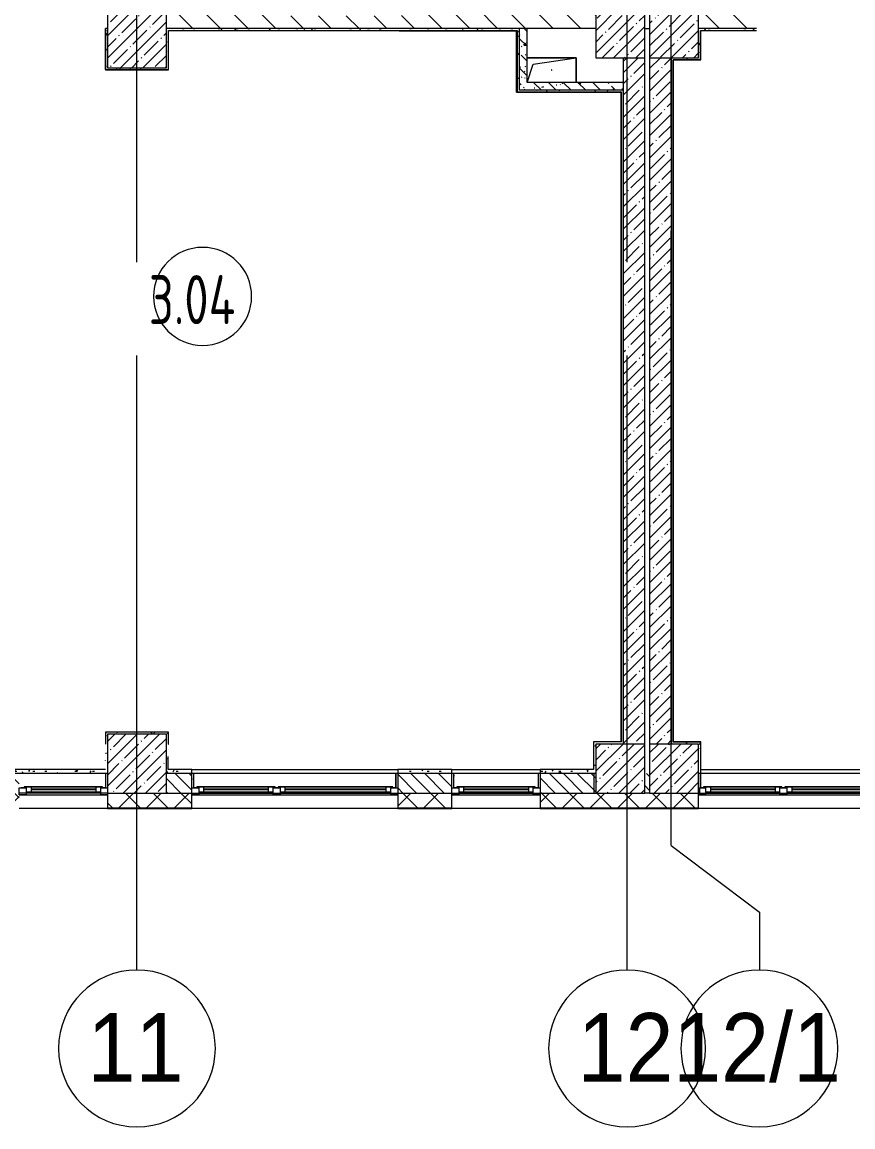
# Model space of a CAD drawing. Header units: millimetres. Extents: x -625 to 415037, y -3642 to 102118.
# Drawn here: x 321365 to 329841, y -3506 to 7765 of the extents above; entities that cross this region are included whole.
import ezdxf

# ---------------------------------------------------------------- set-up
doc = ezdxf.new("R2010")
doc.units = ezdxf.units.MM
doc.linetypes.add('Осевая', pattern=[6350, 1270, -952.5, 3175, -952.5])
for name, color, linetype, lineweight in [('A-AREA-IDEN', 7, 'Continuous', 9), ('A-GENM', 7, 'Continuous', 9), ('A-GLAZ', 7, 'Continuous', 9), ('A-GLAZ-1', 7, 'Continuous', 5), ('A-WALL', 7, 'Continuous', 5), ('I-WALL', 7, 'Continuous', 5), ('S-COLS', 7, 'Continuous', 9), ('S-COLS-1', 7, 'Continuous', 5), ('Оси', 7, 'Continuous', 9), ('Оси-1', 7, 'Continuous', 20), ('Оси-2', 7, 'Осевая', 9)]:
    doc.layers.add(name, color=color, linetype=linetype, lineweight=lineweight)
doc.layers.add('A-AREA-PATT-3', color=7, linetype='Continuous', lineweight=5, true_color=0xe6fae8, transparency=1)
doc.layers.add('A-WALL-1', color=9, linetype='Continuous', lineweight=5, true_color=0x808080)
doc.layers.add('A-WALL-FNSH-1', color=9, linetype='Continuous', lineweight=5, true_color=0x808080)
doc.styles.add('Arial', font='arial.ttf', dxfattribs={"width": 0.9, "height": 700})
doc.styles.add('СПДС', font='ГОСТ тип А.ttf', dxfattribs={"width": 0.9})
pattern_1 = [(45, (289227.4, 1e-08), (-114.04925, 114.04925), []), (45, (289341.45, 1e-08), (-114.04925, 114.04925), [201.612, -40.322, 6.706, -33.617])]
pattern_2 = [(135, (289227.4, 1e-08), (-150.8683, -150.8683), [213.36, -35.56, 7.112, -35.56]), (135, (289227.4, 150.77), (-150.8683, -150.8683), []), (50, (289227.4, 1e-08), (255.0577, -22.3145), [26.67, -293.37]), (355, (289227.4, 1e-08), (-49.3404, 267.4791), [21.336, -234.696]), (100.451, (289248.66, -1.86), (205.7195, 245.1636), [22.666, -249.326]), (46.184, (289227.4, 71.12), (379.511, -58.86), [40.005, -440.055]), (96.636, (289259.03, 66.2), (332.3634, 346.399), [33.999, -373.989]), (351.184, (289227.4, 71.12), (332.367, 346.3953), [32.004, -352.044]), (21, (289262.96, 53.34), (212.2602, -143.1711), [26.67, -293.37]), (326, (289262.96, 53.34), (86.5224, 257.8632), [21.336, -234.696]), (71.451, (289280.65, 41.4), (298.784, 114.6901), [22.666, -249.326]), (37.5, (289227.4, 1e-08), (4.32385, 118.3775), [6.706, -225.146, 6.706, -231.546, -235.585]), (37.5, (289227.4, 1e-08), (4.32385, 118.3775), [-470.103, 6.706, -228.879]), (7.5, (289227.4, 1e-08), (93.5476, 140.2533), [6.706, -129.134, 6.706, -219.812, -89.789]), (7.5, (289227.4, 1e-08), (93.5476, 140.2533), [-362.356, 6.706, -83.083]), (327.5, (289148.1, 1e-08), (189.82734, -8.02019), [6.706, -82.194, 6.706, -270.662, -368.046]), (327.5, (289148.1, 1e-08), (189.82734, -8.02019), [-366.268, 6.706, -361.34]), (317.5, (289112.54, 1e-08), (207.38114, 35.59764), [6.706, -108.864, 6.706, -177.495, -261.366]), (317.5, (289112.54, 1e-08), (207.38114, 35.59764), [-299.771, 6.706, -254.66])]
pattern_3 = [(0, (289227.4, 1e-08), (243.84, 60.96), [20.117, -162.763, 20.117, -162.763, -975.36]), (0, (289227.4, 1e-08), (243.84, 60.96), [-365.76, 20.117, -345.643, 20.117, -162.763, -426.72]), (0, (289227.4, 1e-08), (243.84, 60.96), [-914.4, 20.117, -101.803, 20.117, -284.683]), (120, (289318.84, 30.48), (-174.71291, 180.691634), [20.117, -162.763, 20.117, -162.763, -975.36]), (120, (289318.84, 30.48), (-174.71291, 180.691634), [-365.76, 20.117, -345.643, 20.117, -162.763, -426.72]), (120, (289318.84, 30.48), (-174.71291, 180.691634), [-914.4, 20.117, -101.803, 20.117, -284.683]), (240, (289349.32, 152.4), (-69.12709, -241.651634), [20.117, -162.763, 20.117, -162.763, -975.36]), (240, (289349.32, 152.4), (-69.12709, -241.651634), [-365.76, 20.117, -345.643, 20.117, -162.763, -426.72]), (240, (289349.32, 152.4), (-69.12709, -241.651634), [-914.4, 20.117, -101.803, 20.117, -284.683])]

# ---------------------------------------------------------------- blocks, each defined once
blk = doc.blocks.new('BSC_Колонна _Прямоугольная - 500х500-23286270-Объем проектирования 3 этажа')
at = {"layer": 'S-COLS-1'}
h = blk.add_hatch(dxfattribs=at)
h.set_pattern_fill('FP_4', color=256, style=0, pattern_type=2)
h.set_pattern_definition([(45, (-38790, -7650), (-114.04925, 114.04925), []), (45, (-38675.95, -7650), (-114.04925, 114.04925), [201.613, -40.323, 6.706, -33.617])])
h.paths.add_polyline_path([(-30, -250), (250, -249), (250, 250), (-250, 250), (-250, -250), (-44, -250)])
for p, q in [((250, 250), (-250, 250)), ((-250, 250), (-250, -250)), ((250, -250), (250, 250)), ((-250, -250), (250, -250))]:
    blk.add_line(p, q, dxfattribs=at)
blk = doc.blocks.new('BSC_Колонна _Прямоугольная - 500х500-V518-Объем проектирования 3 этажа')
at = {"layer": 'S-COLS-1'}
h = blk.add_hatch(dxfattribs=at)
h.set_pattern_fill('FP_11', color=256, style=0, pattern_type=2)
h.set_pattern_definition([(45, (-38790, -150), (-114.04925, 114.04925), []), (45, (-38675.95, -150), (-114.04925, 114.04925), [201.613, -40.323, 6.706, -33.617])])
h.paths.add_polyline_path([(202, -250), (250, -250), (250, 250), (-250, 250), (-250, -250), (0, -250)])
for p, q in [((250, 250), (-250, 250)), ((-250, 250), (-250, -250)), ((250, -250), (250, 250)), ((-250, -250), (250, -250))]:
    blk.add_line(p, q, dxfattribs=at)
blk = doc.blocks.new('BSC_Колонна _Прямоугольная - 600х600-V535-Объем проектирования 3 этажа')
at = {"layer": 'S-COLS-1'}
h = blk.add_hatch(dxfattribs=at)
h.set_pattern_fill('FP_65', color=256, style=0, pattern_type=2)
h.set_pattern_definition([(45, (-33310, -7600), (-114.04925, 114.04925), []), (45, (-33195.95, -7600), (-114.04925, 114.04925), [201.613, -40.323, 6.706, -33.617])])
h.paths.add_polyline_path([(41, -300), (300, -300), (300, 300), (-300, 300), (-300, -300)])
for p, q in [((300, 300), (-300, 300)), ((-300, 300), (-300, -300)), ((300, -300), (300, 300)), ((-300, -300), (300, -300))]:
    blk.add_line(p, q, dxfattribs=at)
blk = doc.blocks.new('BSC_Колонна _Прямоугольная - 600х600-V536-Объем проектирования 3 этажа')
at = {"layer": 'S-COLS-1'}
h = blk.add_hatch(dxfattribs=at)
h.set_pattern_fill('FP_66', color=256, style=0, pattern_type=2)
h.set_pattern_definition([(45, (-33310, -200), (-114.04925, 114.04925), []), (45, (-33195.95, -200), (-114.04925, 114.04925), [201.613, -40.323, 6.706, -33.617])])
h.paths.add_polyline_path([(41, -300), (300, -300), (300, 300), (-300, 300), (-300, -300)])
for p, q in [((300, 300), (-300, 300)), ((-300, 300), (-300, -300)), ((300, -300), (300, 300)), ((-300, -300), (300, -300))]:
    blk.add_line(p, q, dxfattribs=at)
blk = doc.blocks.new('120_Окно_СКБ_2Ст - 120_Окно_СКБ_2Ст 2100х2400 _мал створка справа_-22446225-Объем проектирования 3 этажа')
at = {"layer": 'A-GLAZ'}
for p, q in [((-1050, -127), (-1050, -57)), ((-1050, -57), (-980, -57)), ((-980, -57), (-980, -127)), ((150, -87), (-980, -87)), ((-980, -87), (-980, -127)), ((-930, -137), (-930, -87)), ((100, -137), (100, -87)), ((150, -127), (150, -57)), ((150, -57), (220, -57)), ((150, -127), (150, -87)), ((220, -57), (220, -127)), ((980, -87), (220, -87)), ((220, -87), (220, -127)), ((270, -137), (270, -87)), ((930, -137), (930, -87)), ((980, -127), (980, -57)), ((980, -57), (1050, -57)), ((980, -127), (980, -87)), ((1050, -57), (1050, -127)), ((-980, -127), (-1050, -127)), ((-980, -127), (-1000, -127)), ((-1000, -127), (-1000, -137)), ((-1000, -137), (170, -137)), ((170, -137), (-1000, -137)), ((220, -127), (150, -127)), ((170, -127), (150, -127)), ((170, -137), (170, -127)), ((220, -127), (200, -127)), ((200, -127), (200, -137)), ((200, -137), (1000, -137)), ((1000, -137), (200, -137)), ((1050, -127), (980, -127)), ((1000, -127), (980, -127)), ((1000, -137), (1000, -127))]:
    blk.add_line(p, q, dxfattribs=at)
at = {"layer": 'A-GLAZ-1'}
for p, q in [((1050, -57), (-1050, -57)), ((-930, -107), (100, -107)), ((270, -107), (930, -107)), ((-1030, -127), (-1000, -127)), ((100, -117), (-930, -117)), ((170, -127), (200, -127)), ((930, -117), (270, -117)), ((1000, -127), (1030, -127))]:
    blk.add_line(p, q, dxfattribs=at)
blk = doc.blocks.new('120_Окно_СКБ_1Ст - 120_Окно_СКБ_1Ст 900х2500_h_-22445987-Объем проектирования 3 этажа')
at = {"layer": 'A-GLAZ'}
for p, q in [((-450, -127), (-450, -57)), ((-450, -57), (-380, -57)), ((-380, -57), (-380, -127)), ((380, -87), (-380, -87)), ((-380, -87), (-380, -127)), ((-330, -137), (-330, -87)), ((330, -137), (330, -87)), ((380, -127), (380, -57)), ((380, -57), (450, -57)), ((380, -127), (380, -87)), ((450, -57), (450, -127)), ((-380, -127), (-450, -127)), ((-380, -127), (-400, -127)), ((-400, -127), (-400, -137)), ((-400, -137), (400, -137)), ((400, -137), (-400, -137)), ((450, -127), (380, -127)), ((400, -127), (380, -127)), ((400, -137), (400, -127))]:
    blk.add_line(p, q, dxfattribs=at)
at = {"layer": 'A-GLAZ-1'}
for p, q in [((450, -57), (-450, -57)), ((-330, -107), (330, -107)), ((-430, -127), (-400, -127)), ((330, -117), (-330, -117)), ((400, -127), (430, -127))]:
    blk.add_line(p, q, dxfattribs=at)
blk = doc.blocks.new('120_Окно_СКБ_2Ст - 120_Окно_СКБ_2Ст 2100х2400 _мал створка справа_-V539-Объем проектирования 3 этажа')
at = {"layer": 'A-GLAZ'}
for p, q in [((-1050, -127), (-1050, -57)), ((-1050, -57), (-980, -57)), ((-980, -57), (-980, -127)), ((150, -87), (-980, -87)), ((-980, -87), (-980, -127)), ((-930, -137), (-930, -87)), ((100, -137), (100, -87)), ((150, -127), (150, -57)), ((150, -57), (220, -57)), ((150, -127), (150, -87)), ((220, -57), (220, -127)), ((980, -87), (220, -87)), ((220, -87), (220, -127)), ((270, -137), (270, -87)), ((930, -137), (930, -87)), ((980, -127), (980, -57)), ((980, -57), (1050, -57)), ((980, -127), (980, -87)), ((1050, -57), (1050, -127)), ((-980, -127), (-1050, -127)), ((-980, -127), (-1000, -127)), ((-1000, -127), (-1000, -137)), ((-1000, -137), (170, -137)), ((170, -137), (-1000, -137)), ((220, -127), (150, -127)), ((170, -127), (150, -127)), ((170, -137), (170, -127)), ((220, -127), (200, -127)), ((200, -127), (200, -137)), ((200, -137), (1000, -137)), ((1000, -137), (200, -137)), ((1050, -127), (980, -127)), ((1000, -127), (980, -127)), ((1000, -137), (1000, -127))]:
    blk.add_line(p, q, dxfattribs=at)
at = {"layer": 'A-GLAZ-1'}
for p, q in [((1050, -57), (-1050, -57)), ((-930, -107), (100, -107)), ((270, -107), (930, -107)), ((-1030, -127), (-1000, -127)), ((100, -117), (-930, -117)), ((170, -127), (200, -127)), ((930, -117), (270, -117)), ((1000, -127), (1030, -127))]:
    blk.add_line(p, q, dxfattribs=at)
blk = doc.blocks.new('BSC_Колонна _Прямоугольная - 500х500-V566-Объем проектирования 3 этажа')
at = {"layer": 'S-COLS-1'}
h = blk.add_hatch(dxfattribs=at)
h.set_pattern_fill('FP_112', color=256, style=0, pattern_type=2)
h.set_pattern_definition([(45, (-38240, -150), (-114.04925, 114.04925), []), (45, (-38125.95, -150), (-114.04925, 114.04925), [201.613, -40.323, 6.706, -33.617])])
h.paths.add_polyline_path([(250, -250), (250, 250), (-250, 250), (-250, -250), (240, -250)])
for p, q in [((250, 250), (-250, 250)), ((-250, 250), (-250, -250)), ((250, -250), (250, 250)), ((-250, -250), (250, -250))]:
    blk.add_line(p, q, dxfattribs=at)
blk = doc.blocks.new('BSC_Колонна _Прямоугольная - 500х500-V567-Объем проектирования 3 этажа')
at = {"layer": 'S-COLS-1'}
h = blk.add_hatch(dxfattribs=at)
h.set_pattern_fill('FP_113', color=256, style=0, pattern_type=2)
h.set_pattern_definition([(45, (-38240, -7650), (-114.04925, 114.04925), []), (45, (-38125.95, -7650), (-114.04925, 114.04925), [201.613, -40.323, 6.706, -33.617])])
h.paths.add_polyline_path([(15, -250), (250, -250), (250, 250), (-250, 250), (-250, -250)])
for p, q in [((250, 250), (-250, 250)), ((-250, 250), (-250, -250)), ((250, -250), (250, 250)), ((-250, -250), (250, -250))]:
    blk.add_line(p, q, dxfattribs=at)
blk = doc.blocks.new('GM_Отверстие прямоугольное _в плите_ - Отверстие-V622-Объем проектирования 3 этажа')
at = {"layer": 'A-GENM'}
for p, q in [((-250, 125), (250, 125)), ((250, 125), (-250, 125)), ((-187, 62), (250, 125)), ((250, 125), (250, -125)), ((250, -125), (250, 125)), ((-250, -125), (-187, 62))]:
    blk.add_line(p, q, dxfattribs=at)
for start, end in [(360, 180), (180, 360)]:
    blk.add_arc((0, 0), 2.5, start, end, dxfattribs=at)
blk = doc.blocks.new('Ось сетки - D8-29747960-Объем проектирования 3 этажа')
at = {"layer": 'Оси-1'}
for start, end in [(360, 180), (180, 360)]:
    blk.add_arc((0, 0), 4, start, end, dxfattribs=at)
blk = doc.blocks.new('Марка_Помещения - Номер-25198446-Объем проектирования 3 этажа')
at = {"layer": 'A-AREA-IDEN'}
for start, end in [(360, 180), (180, 360)]:
    blk.add_arc((0, 0), 2.5, start, end, dxfattribs=at)

msp = doc.modelspace()

# ---------------------------------------------------------------- hatches: boundary and pattern name
at = {"layer": 'A-AREA-PATT-3'}
msp.add_hatch(color=256, dxfattribs=at).paths.add_polyline_path([(326409, 7050), (326413, 7050), (326413, 7676), (325213, 7676), (325213, 7672), (326409, 7672), (326409, 7051)])
at = {"layer": 'A-WALL'}
h = msp.add_hatch(dxfattribs=at)
h.set_pattern_fill('FP_2', color=256, style=0, pattern_type=2)
h.set_pattern_definition([(135, (289227.4, 1e-08), (-70.71068, -70.71068), [])])
h.paths.add_polyline_path([(354546, -100), (354637, -100), (354637, 100), (354387, 100), (354387, -100), (354528, -100)])
h.paths.add_polyline_path([(341887, -100), (341887, 100), (341637, 100), (341637, -100), (341887, -100)])
h.paths.add_polyline_path([(340237, -100), (340237, 100), (339487, 100), (339487, -100), (339983, -100)])
h.paths.add_polyline_path([(343987, -100), (344737, -100), (344737, 100), (343987, 100)])
h.paths.add_polyline_path([(352937, -100), (353487, -100), (353487, 100), (352937, 100)])
h.paths.add_polyline_path([(350837, -100), (350837, 100), (350637, 100), (350637, -100)])
h.paths.add_polyline_path([(330987, -100), (330987, 100), (330367, 100), (330367, -100)])
h.paths.add_polyline_path([(332137, -100), (332137, 100), (331887, 100), (331887, -100)])
h.paths.add_polyline_path([(347037, -100), (347037, 100), (346137, 100), (346137, -100), (346510, -100)])
h.paths.add_polyline_path([(332637, -100), (333537, -100), (333537, 100), (332637, 100), (332637, 95)])
h.paths.add_polyline_path([(337137, -100), (337387, -100), (337387, 100), (337137, 100)])
h.paths.add_polyline_path([(327767, -100), (327767, 100), (327717, 100), (327717, -100)])
h.paths.add_polyline_path([(327217, -100), (327217, 100), (326650, 100), (326650, -100), (326930, -100)])
h.paths.add_polyline_path([(325197, -100), (325750, -100), (325750, 100), (325197, 100), (325197, -48)])
h.paths.add_polyline_path([(315637, -100), (315637, 100), (315387, 100), (315387, -100)])
h.paths.add_polyline_path([(308587, -100), (309937, -100), (309937, 100), (308587, 100), (308587, -14)])
h.paths.add_polyline_path([(311737, -100), (311937, -100), (311937, 100), (311737, 100), (311737, -92)])
h.paths.add_polyline_path([(319037, -100), (319210, -100), (319210, 100), (319037, 100), (319037, -70)])
h.paths.add_polyline_path([(320110, -100), (321337, -100), (321337, 100), (320110, 100), (320110, -46)])
h.paths.add_polyline_path([(323097, -100), (323097, 100), (322837, 100), (322837, -100), (322857, -100)])
h.paths.add_polyline_path([(314787, -100), (314787, 100), (314037, 100), (314037, -100)])
h.paths.add_polyline_path([(311137, -100), (311137, 100), (310837, 100), (310837, -100)])
h.paths.add_polyline_path([(304087, -100), (304837, -100), (304837, 100), (304087, 100)])
h.paths.add_polyline_path([(305887, -100), (305887, 100), (305737, 100), (305737, -100)])
h.paths.add_polyline_path([(299587, -100), (300337, -100), (300337, 100), (299587, 100)])
h.paths.add_polyline_path([(301367, -100), (301387, -100), (301387, 100), (301237, 100), (301237, -100)])
h.paths.add_polyline_path([(296472, -100), (296887, -100), (296887, 100), (296057, 100), (296057, -100)])
h = msp.add_hatch(dxfattribs=at)
h.set_pattern_fill('FP_24', color=256, style=0, pattern_type=2)
h.set_pattern_definition([(45, (289227.4, 1e-08), (-141.42136, 141.42136), []), (135, (289227.4, 1e-08), (-141.42136, -141.42136), [])])
h.paths.add_polyline_path([(343987, -250), (344737, -250), (344737, -100), (343987, -100), (343987, -118)])
h.paths.add_polyline_path([(345854, -250), (345854, -100), (345637, -100), (345637, -250)])
h.paths.add_polyline_path([(336720, -250), (337387, -250), (337387, -100), (336637, -100), (336637, -250)])
h.paths.add_polyline_path([(339487, -250), (340237, -250), (340237, -100), (339487, -100), (339487, -118)])
h.paths.add_polyline_path([(341137, -250), (341887, -250), (341887, -100), (341137, -100)])
h.paths.add_polyline_path([(332637, -250), (333537, -250), (333537, -100), (331887, -100), (331887, -250), (332369, -250)])
h.paths.add_polyline_path([(327497, -250), (328267, -250), (328267, -100), (326650, -100), (326650, -250), (327217, -250)])
h.paths.add_polyline_path([(330367, -250), (330987, -250), (330987, -100), (330367, -100), (330367, -118)])
h.paths.add_polyline_path([(322837, -250), (323097, -250), (323097, -100), (322237, -100), (322237, -250), (322579, -250)])
h.paths.add_polyline_path([(325298, -250), (325750, -250), (325750, -100), (325197, -100), (325197, -250)])
h.paths.add_polyline_path([(320110, -250), (321337, -250), (321337, -100), (320110, -100)])
h.paths.add_polyline_path([(319210, -250), (319210, -100), (318437, -100), (318437, -250), (319037, -250)])
h.paths.add_polyline_path([(311701, -250), (311937, -250), (311937, -100), (310837, -100), (310837, -250), (311137, -250)])
h.paths.add_polyline_path([(314037, -250), (315637, -250), (315637, -100), (314037, -100), (314037, -149)])
h.paths.add_polyline_path([(305737, -250), (306487, -250), (306487, -100), (305737, -100)])
h.paths.add_polyline_path([(309937, -250), (309937, -100), (308587, -100), (308587, -250)])
h.paths.add_polyline_path([(299735, -250), (300337, -250), (300337, -100), (299587, -100), (299587, -250)])
h.paths.add_polyline_path([(301387, -250), (301987, -250), (301987, -100), (301237, -100), (301237, -250)])
h.paths.add_polyline_path([(304837, -250), (304837, -100), (304087, -100), (304087, -250)])
h.paths.add_polyline_path([(296472, -250), (297487, -250), (297487, -100), (296057, -100), (296057, -250)])
h.paths.add_polyline_path([(289324, -250), (292957, -250), (292957, -100), (288967, -100), (288967, -250), (289117, -250)])
at = {"layer": 'I-WALL'}
h = msp.add_hatch(dxfattribs=at)
h.set_pattern_fill('FP_23', color=256, style=0, pattern_type=2)
h.set_pattern_definition([(135, (289227.4, 1e-08), (-141.4214, -141.4214), [])])
h.paths.add_polyline_path([(331357, 7700), (332137, 7700), (332137, 7900), (331357, 7900)])
h.paths.add_polyline_path([(325842, 7700), (327217, 7700), (327217, 7900), (325237, 7900), (325237, 7830), (324037, 7830), (324037, 7900), (322837, 7900), (322837, 7700), (325237, 7700)])
h.paths.add_polyline_path([(328287, 7700), (328857, 7700), (328857, 7900), (328267, 7900), (328267, 7700), (328277, 7700)])
h.paths.add_polyline_path([(327717, 7700), (327767, 7700), (327767, 7900), (327717, 7900)])
h.paths.add_polyline_path([(319037, 7700), (319737, 7700), (319737, 7900), (319037, 7900), (319037, 7752)])
h = msp.add_hatch(dxfattribs=at)
h.set_pattern_fill('FP_191', color=256, style=0, pattern_type=2)
h.set_pattern_definition(pattern_3)
h.paths.add_polyline_path([(322236, 7300), (322237, 7300), (322237, 7700), (322217, 7700), (322217, 7300)])
h = msp.add_hatch(dxfattribs=at)
h.set_pattern_fill('FP_191', color=256, style=0, pattern_type=2)
h.set_pattern_definition(pattern_3)
h.paths.add_polyline_path([(326331, 7680), (326417, 7680), (326417, 7700), (322837, 7700), (322837, 7680), (326309, 7680)])
h = msp.add_hatch(dxfattribs=at)
h.set_pattern_fill('FP_191', color=256, style=0, pattern_type=2)
h.set_pattern_definition(pattern_3)
h.paths.add_polyline_path([(322857, 7280), (322857, 7679), (322837, 7679), (322837, 7280)])
h = msp.add_hatch(dxfattribs=at)
h.set_pattern_fill('FP_191', color=256, style=0, pattern_type=2)
h.set_pattern_definition(pattern_3)
h.paths.add_polyline_path([(326417, 7070), (326437, 7070), (326437, 7700), (326417, 7700), (326417, 7150)])
h = msp.add_hatch(dxfattribs=at)
h.set_pattern_fill('FP_41', color=256, style=0, pattern_type=2)
h.set_pattern_definition(pattern_2)
h.paths.add_polyline_path([(326437, 7150), (326517, 7150), (326517, 7700), (326437, 7699), (326437, 7280)])
h = msp.add_hatch(dxfattribs=at)
h.set_pattern_fill('FP_191', color=256, style=0, pattern_type=2)
h.set_pattern_definition(pattern_3)
h.paths.add_polyline_path([(328287, 7380), (328287, 7700), (328267, 7700), (328267, 7380), (328277, 7380)])
h = msp.add_hatch(dxfattribs=at)
h.set_pattern_fill('FP_191', color=256, style=0, pattern_type=2)
h.set_pattern_definition(pattern_3)
h.paths.add_polyline_path([(332117, 7680), (332117, 7700), (331357, 7700), (331357, 7680), (332107, 7680)])
h.paths.add_polyline_path([(328295, 7680), (328857, 7680), (328857, 7700), (328287, 7700), (328288, 7680)])
h = msp.add_hatch(dxfattribs=at)
h.set_pattern_fill('FP_1', color=256, style=0, pattern_type=2)
h.set_pattern_definition(pattern_1)
h.paths.add_polyline_path([(327707, 400), (327717, 400), (327717, 7400), (327497, 7400), (327497, 400), (327511, 400)])
h = msp.add_hatch(dxfattribs=at)
h.set_pattern_fill('FP_1', color=256, style=0, pattern_type=2)
h.set_pattern_definition(pattern_1)
h.paths.add_polyline_path([(327809, 400), (327987, 400), (327987, 7400), (327767, 7400), (327767, 400), (327776, 400)])
h = msp.add_hatch(dxfattribs=at)
h.set_pattern_fill('FP_191', color=256, style=0, pattern_type=2)
h.set_pattern_definition(pattern_3)
h.paths.add_polyline_path([(327987, 7400), (327987, 7380), (328007, 7380), (327997, 7390)])
h.paths.add_polyline_path([(328266, 7380), (328267, 7380), (328267, 7400), (327987, 7400), (328008, 7380), (328018, 7380)])
h = msp.add_hatch(dxfattribs=at)
h.set_pattern_fill('FP_191', color=256, style=0, pattern_type=2)
h.set_pattern_definition(pattern_3)
h.paths.add_polyline_path([(327995, 400), (328007, 400), (328007, 420), (327994, 400)])
h.paths.add_polyline_path([(327987, 400), (327994, 400), (328007, 421), (328007, 7380), (327987, 7380), (327987, 923)])
h = msp.add_hatch(dxfattribs=at)
h.set_pattern_fill('FP_191', color=256, style=0, pattern_type=2)
h.set_pattern_definition(pattern_3)
h.paths.add_polyline_path([(322837, 7280), (322837, 7300), (322217, 7300), (322217, 7280), (322579, 7280)])
h = msp.add_hatch(dxfattribs=at)
h.set_pattern_fill('FP_41', color=256, style=0, pattern_type=2)
h.set_pattern_definition(pattern_2)
h.paths.add_polyline_path([(327017, 7070), (327497, 7070), (327497, 7150), (326437, 7150), (326437, 7070), (326930, 7070)])
h = msp.add_hatch(dxfattribs=at)
h.set_pattern_fill('FP_191', color=256, style=0, pattern_type=2)
h.set_pattern_definition(pattern_3)
h.paths.add_polyline_path([(327472, 7050), (327476, 7050), (327476, 7070), (326417, 7070), (326417, 7050), (327217, 7050)])
h = msp.add_hatch(dxfattribs=at)
h.set_pattern_fill('FP_191', color=256, style=0, pattern_type=2)
h.set_pattern_definition(pattern_3)
h.paths.add_polyline_path([(327497, 420), (327497, 7070), (327477, 7070), (327477, 421), (327482, 421)])
h = msp.add_hatch(dxfattribs=at)
h.set_pattern_fill('FP_191', color=256, style=0, pattern_type=2)
h.set_pattern_definition(pattern_3)
h.paths.add_polyline_path([(322237, 140), (322237, 520), (322217, 520), (322217, 141), (322233, 140)])
h = msp.add_hatch(dxfattribs=at)
h.set_pattern_fill('FP_191', color=256, style=0, pattern_type=2)
h.set_pattern_definition(pattern_3)
h.paths.add_polyline_path([(322237, 500), (322857, 500), (322857, 520), (322237, 520)])
h = msp.add_hatch(dxfattribs=at)
h.set_pattern_fill('FP_191', color=256, style=0, pattern_type=2)
h.set_pattern_definition(pattern_3)
h.paths.add_polyline_path([(322857, 100), (322857, 140), (322837, 100)])
h.paths.add_polyline_path([(322837, 100), (322857, 141), (322857, 500), (322837, 500), (322837, 113)])
h = msp.add_hatch(dxfattribs=at)
h.set_pattern_fill('FP_191', color=256, style=0, pattern_type=2)
h.set_pattern_definition(pattern_3)
h.paths.add_polyline_path([(327201, 100), (327217, 100), (327217, 420), (327197, 420), (327199, 120), (327201, 101)])
h.paths.add_polyline_path([(327197, 100), (327201, 101), (327197, 120)])
h = msp.add_hatch(dxfattribs=at)
h.set_pattern_fill('FP_191', color=256, style=0, pattern_type=2)
h.set_pattern_definition(pattern_3)
h.paths.add_polyline_path([(328007, 400), (328287, 400), (328287, 420), (328007, 420)])
h = msp.add_hatch(dxfattribs=at)
h.set_pattern_fill('FP_191', color=256, style=0, pattern_type=2)
h.set_pattern_definition(pattern_3)
h.paths.add_polyline_path([(328267, 100), (328287, 141), (328287, 400), (328267, 400), (328267, 120)])
h.paths.add_polyline_path([(328277, 100), (328287, 100), (328287, 140), (328267, 100)])
h = msp.add_hatch(dxfattribs=at)
h.set_pattern_fill('FP_191', color=256, style=0, pattern_type=2)
h.set_pattern_definition(pattern_3)
h.paths.add_polyline_path([(322056, 100), (322237, 101), (322237, 140), (319057, 140), (319057, 100), (321491, 100)])
h = msp.add_hatch(dxfattribs=at)
h.set_pattern_fill('FP_191', color=256, style=0, pattern_type=2)
h.set_pattern_definition(pattern_3)
h.paths.add_polyline_path([(325197, 100), (325750, 100), (325750, 140), (325197, 140), (325197, 120)])
h.paths.add_polyline_path([(327197, 100), (327197, 140), (326650, 140), (326650, 100), (326930, 100)])
h.paths.add_polyline_path([(323097, 100), (323097, 140), (322857, 140), (322857, 100)])
h = msp.add_hatch(dxfattribs=at)
h.set_pattern_fill('FP_191', color=256, style=0, pattern_type=2)
h.set_pattern_definition(pattern_3)
h.paths.add_polyline_path([(323097, -48), (323117, -48), (323117, 100), (323097, 100)])
h = msp.add_hatch(dxfattribs=at)
h.set_pattern_fill('FP_191', color=256, style=0, pattern_type=2)
h.set_pattern_definition(pattern_3)
h.paths.add_polyline_path([(325177, -48), (325197, -48), (325197, 100), (325177, 98), (325177, -38)])
h = msp.add_hatch(dxfattribs=at)
h.set_pattern_fill('FP_191', color=256, style=0, pattern_type=2)
h.set_pattern_definition(pattern_3)
h.paths.add_polyline_path([(325750, -48), (325770, -48), (325770, 100), (325750, 100)])

# ---------------------------------------------------------------- linework, layer by layer
at = {"layer": 'A-WALL'}
for p, q in [((322217, 7280), (322217, 7700)), ((327217, 7700), (322837, 7700)), ((328857, 7700), (328267, 7700)), ((328287, 7380), (328287, 7680)), ((328287, 7680), (328288, 7680)), ((328288, 7680), (328288, 7679)), ((327497, 7400), (327497, 400)), ((327987, 7400), (327987, 400)), ((328007, 7380), (328007, 420)), ((328267, 7380), (328007, 7380)), ((327477, 7050), (326417, 7050)), ((327497, 7070), (326437, 7070)), ((327477, 420), (327477, 7050)), ((327197, 140), (327197, 271)), ((323117, 100), (322837, 100)), ((322837, -100), (327197, -100)), ((327767, -100), (327717, -100)), ((328267, -100), (332137, -100)), ((322237, -258), (321337, -258)), ((322237, -250), (323097, -250)), ((322237, -253), (323097, -253)), ((325197, -258), (323097, -258)), ((325197, -250), (325750, -250)), ((325197, -253), (325750, -253)), ((326650, -258), (325750, -258)), ((326650, -250), (328267, -250)), ((326650, -253), (328267, -253)), ((330367, -258), (328267, -258))]:
    msp.add_line(p, q, dxfattribs=at)
at = {"layer": 'A-WALL-1'}
for p, q in [((322237, 7700), (322217, 7700)), ((322857, 7679), (322857, 7680)), ((326437, 7700), (326437, 7070)), ((326517, 7150), (326517, 7700)), ((327717, 7700), (327767, 7700)), ((327717, 400), (327717, 7400)), ((327767, 7400), (327767, 400)), ((322217, 7280), (322857, 7280)), ((327497, 7150), (326517, 7150)), ((328287, 420), (328007, 420)), ((322857, 140), (322857, 271)), ((322217, 141), (322217, 140)), ((323097, -250), (323097, 140)), ((325197, 140), (325197, -250)), ((325750, -250), (325750, 140)), ((326650, 140), (326650, -250)), ((328287, 140), (328287, 141)), ((328288, 140), (328287, 140)), ((328288, 100), (328288, 140)), ((322237, 100), (319057, 100)), ((322217, 100), (322217, -48)), ((323117, -48), (323117, 100)), ((325770, 100), (325177, 100)), ((325177, 100), (325177, -48)), ((325770, -48), (325770, 100)), ((327217, 100), (326630, 100)), ((326630, 100), (326630, -48)), ((327197, 100), (327197, -100)), ((328288, 100), (328267, 100)), ((328287, -48), (328287, 100)), ((322217, -48), (322237, -48)), ((322237, -100), (322237, -250)), ((323097, -48), (323117, -48)), ((325177, -48), (325197, -48)), ((325750, -48), (325770, -48)), ((326630, -48), (326650, -48)), ((327197, -100), (327217, -100)), ((328267, -48), (328287, -48)), ((328267, -250), (328267, -100))]:
    msp.add_line(p, q, dxfattribs=at)
at = {"layer": 'A-WALL-FNSH-1'}
for p, q in [((322217, 7680), (322216, 7680)), ((322216, 7680), (322216, 7279)), ((322857, 7679), (322857, 7280)), ((322858, 7679), (325213, 7679)), ((322858, 7279), (322858, 7679)), ((328288, 7379), (328288, 7679)), ((328288, 7679), (328857, 7679)), ((328857, 7679), (328857, 7680)), ((328008, 421), (328008, 7379)), ((328008, 7379), (328288, 7379)), ((328287, 7380), (328267, 7380)), ((322216, 7279), (322858, 7279)), ((326416, 7050), (326416, 7049)), ((326416, 7049), (327476, 7049)), ((327476, 7049), (327476, 421)), ((322216, 521), (322216, 400)), ((322858, 521), (322216, 521)), ((322858, 400), (322858, 521)), ((322216, 400), (322217, 400)), ((322857, 400), (322858, 400)), ((327196, 421), (327196, 141)), ((327476, 421), (327196, 421)), ((328288, 421), (328008, 421)), ((328287, 420), (328287, 400)), ((328288, 140), (328288, 421)), ((322217, 141), (319057, 141)), ((323097, 141), (322857, 141)), ((323097, 140), (323097, 141)), ((325750, 141), (325197, 141)), ((325197, 141), (325197, 140)), ((325750, 140), (325750, 141)), ((327196, 141), (326650, 141)), ((326650, 141), (326650, 140)), ((322216, 100), (322216, -48)), ((323118, 100), (323117, 100)), ((323118, -48), (323118, 100)), ((325177, 100), (325176, 100)), ((325176, 100), (325176, -48)), ((325771, 100), (325770, 100)), ((325771, -48), (325771, 100)), ((326630, 100), (326629, 100)), ((326629, 100), (326629, -48)), ((328288, -48), (328288, 100)), ((322216, -48), (322217, -48)), ((323117, -48), (323118, -48)), ((325176, -48), (325177, -48)), ((325770, -48), (325771, -48)), ((326629, -48), (326630, -48)), ((328287, -48), (328288, -48)), ((322237, -250), (322237, -258)), ((322237, -258), (323097, -258)), ((323097, -258), (323097, -250)), ((325197, -250), (325197, -258)), ((325197, -258), (325750, -258)), ((325750, -258), (325750, -250)), ((326650, -250), (326650, -258)), ((326650, -258), (328267, -258)), ((328267, -258), (328267, -250))]:
    msp.add_line(p, q, dxfattribs=at)
at = {"layer": 'I-WALL'}
for p, q in [((325213, 7680), (326417, 7680)), ((325213, 7672), (325213, 7679)), ((326409, 7672), (325213, 7672)), ((326409, 7050), (326409, 7672)), ((326417, 7680), (326417, 7050)), ((326409, 7050), (326417, 7050)), ((323097, 141), (325197, 141)), ((325750, 141), (326650, 141)), ((328288, 141), (330367, 141)), ((325176, 100), (323118, 100)), ((326629, 100), (325771, 100)), ((330346, 100), (328288, 100)), ((322237, -100), (321337, -100)), ((328277, -48), (328277, -100))]:
    msp.add_line(p, q, dxfattribs=at)
at = {"layer": 'Оси'}
for p, q in [((327987, -636), (327987, 4364)), ((322537, -1906), (322537, 3094)), ((327537, -1906), (327537, 3094)), ((327987, -636), (328887, -1316)), ((328887, -1316), (328887, -1906))]:
    msp.add_line(p, q, dxfattribs=at)
at = {"layer": 'Оси-2'}
for p, q in [((322537, 3094), (322537, 22398)), ((327987, 4364), (327987, 18872)), ((327537, 3094), (327537, 18778))]:
    msp.add_line(p, q, dxfattribs=at)

# ---------------------------------------------------------------- block references
at = {"layer": 'A-AREA-IDEN', "xscale": 199.9999999999999, "yscale": 199.9999999999999, "zscale": 199.9999999999999}
msp.add_blockref('Марка_Помещения - Номер-25198446-Объем проектирования 3 этажа', (323207, 4967), dxfattribs=at)
at = {"layer": 'A-GENM'}
msp.add_blockref('GM_Отверстие прямоугольное _в плите_ - Отверстие-V622-Объем проектирования 3 этажа', (326767, 7275), dxfattribs=at)
at = {"layer": 'A-GLAZ', "color": 3, "rotation": 180}
for name, p in [('120_Окно_СКБ_1Ст - 120_Окно_СКБ_1Ст 900х2500_h_-22445987-Объем проектирования 3 этажа', (321787, -175)), ('120_Окно_СКБ_2Ст - 120_Окно_СКБ_2Ст 2100х2400 _мал створка справа_-22446225-Объем проектирования 3 этажа', (324147, -175)), ('120_Окно_СКБ_1Ст - 120_Окно_СКБ_1Ст 900х2500_h_-22445987-Объем проектирования 3 этажа', (326200, -175)), ('120_Окно_СКБ_2Ст - 120_Окно_СКБ_2Ст 2100х2400 _мал створка справа_-V539-Объем проектирования 3 этажа', (329317, -175))]:
    msp.add_blockref(name, p, dxfattribs=at)
at = {"layer": 'S-COLS'}
for name, p in [('BSC_Колонна _Прямоугольная - 600х600-V535-Объем проектирования 3 этажа', (322537, 7600)), ('BSC_Колонна _Прямоугольная - 500х500-V567-Объем проектирования 3 этажа', (327467, 7650)), ('BSC_Колонна _Прямоугольная - 500х500-23286270-Объем проектирования 3 этажа', (328017, 7650)), ('BSC_Колонна _Прямоугольная - 600х600-V536-Объем проектирования 3 этажа', (322537, 200)), ('BSC_Колонна _Прямоугольная - 500х500-V566-Объем проектирования 3 этажа', (327467, 150)), ('BSC_Колонна _Прямоугольная - 500х500-V518-Объем проектирования 3 этажа', (328017, 150))]:
    msp.add_blockref(name, p, dxfattribs=at)
at = {"layer": 'Оси-1', "xscale": 199.9999999999999, "yscale": 199.9999999999999, "zscale": 199.9999999999999}
for p in [(322537, -2706), (327537, -2706), (328887, -2706)]:
    msp.add_blockref('Ось сетки - D8-29747960-Объем проектирования 3 этажа', p, dxfattribs=at)

# ---------------------------------------------------------------- texts
at = {"layer": 'A-AREA-IDEN', "insert": (322658, 5184), "char_height": 500, "width": 1370.89, "attachment_point": 1, "style": 'СПДС'}
msp.add_mtext('3.04', dxfattribs=at)
at = {"layer": 'Оси', "char_height": 700, "attachment_point": 1, "style": 'Arial'}
for s, insert, width in [('11', (322032, -2345), 1212.15), ('12', (327032, -2345), 1212.15), ('12/1', (328007, -2345), 2121.27)]:
    msp.add_mtext(s, dxfattribs=dict(at, insert=insert, width=width))

doc.saveas('drawing.dxf')
